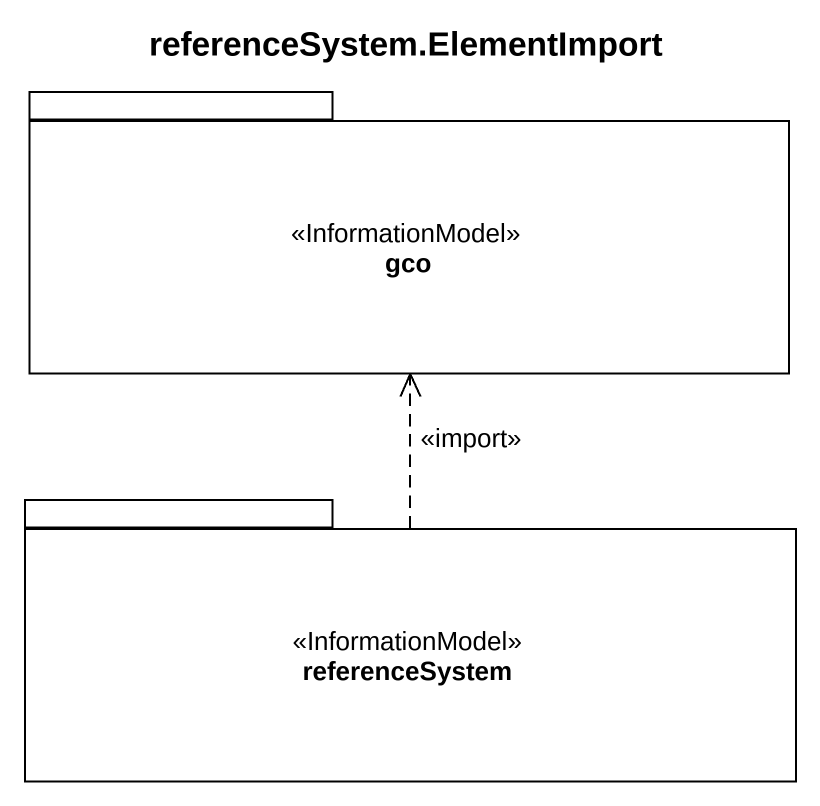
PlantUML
@startuml
title referenceSystem.ElementImport
package gco <<InformationModel>> {
}
package referenceSystem <<InformationModel>> {
}
referenceSystem .up.> gco : <<import>>
@enduml
